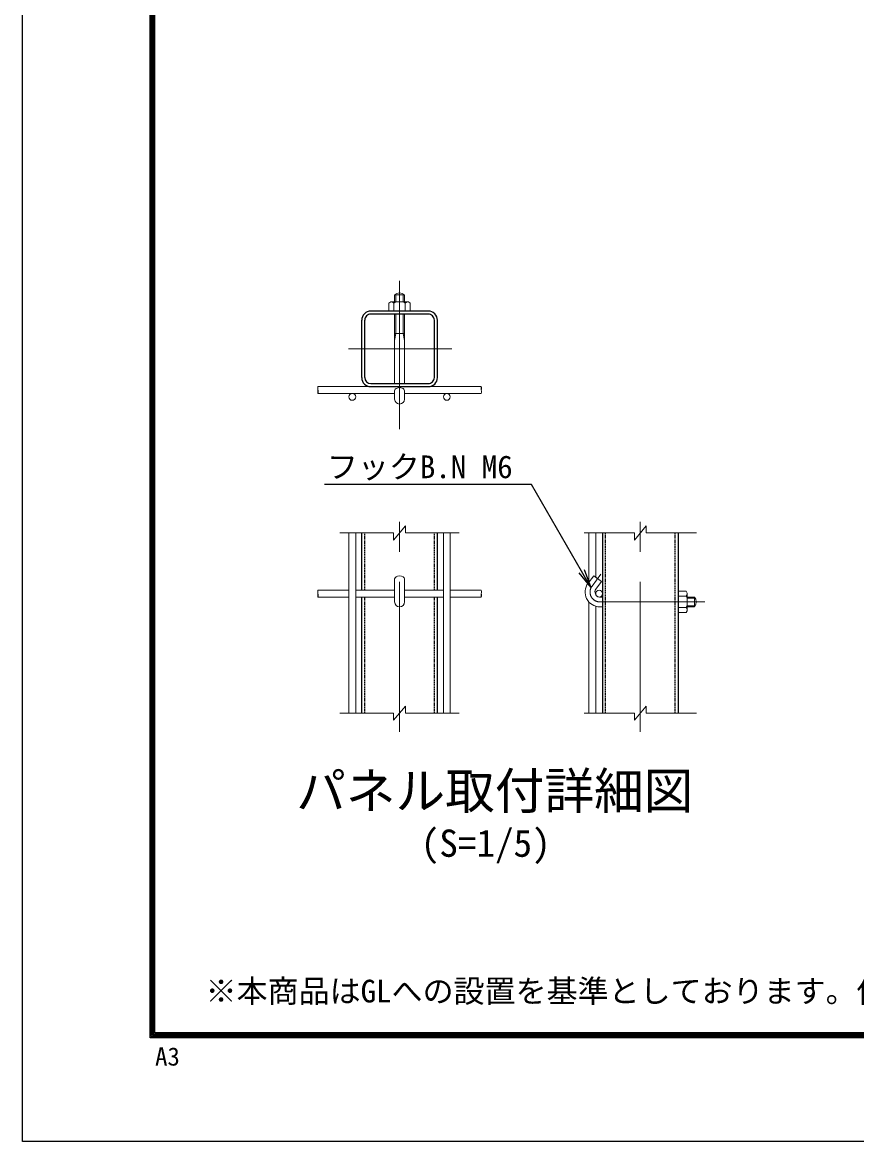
# Model space of a CAD drawing. Units: millimetres, scale not verified, with parts at other scales. Extents: x -4200 to 4200, y -2970 to 2970.
# Drawn here: x -4200 to -2435, y -2970 to -601 of the extents above; entities that cross this region are included whole.
import ezdxf
from ezdxf.enums import TextEntityAlignment as Align

# ---------------------------------------------------------------- set-up
doc = ezdxf.new("R2010")
doc.units = ezdxf.units.MM
doc.header["$LTSCALE"] = 10
doc.linetypes.add('USER1', pattern=[50.8, 31.75, -6.35, 6.35, -6.35])
doc.linetypes.add('USER2', pattern=[0.375, 0.25, -0.125])
for name, color, linetype, lineweight in [('0-0_D-STR-DIM', 7, 'Continuous', 13), ('0-1_D-STR3', 3, 'Continuous', 13), ('0-2_D-BMK', 2, 'USER1', 13), ('0-3_D-STR1', 1, 'Continuous', 25), ('0-4_D-STR2', 7, 'Continuous', 13), ('0-7_D-STR-TXT', 7, 'Continuous', 25), ('0-D_D-TTL', 7, 'Continuous', 25)]:
    doc.layers.add(name, color=color, linetype=linetype, lineweight=lineweight)
doc.layers.add('0-8_D-TTL-TXT', color=7, linetype='Continuous')
doc.styles.add('ＭＳ ゴシック', font='')
doc.styles.get('ＭＳ ゴシック').set_extended_font_data('MS Gothic')

# ---------------------------------------------------------------- blocks, each defined once
blk = doc.blocks.new('MLeader1')
at = {"layer": '0-7_D-STR-TXT'}
blk.add_line((-3011.1, -1759.28), (-2996.88, -1797.26), dxfattribs=at)
for points in [[(-3016.88, -1762.62), (-3122.63, -1579.45), (-3553.35, -1579.45), (-3560.55, -1579.45)], [(-3022.65, -1765.95), (-2996.88, -1797.26), (-3016.88, -1762.62)]]:
    blk.add_lwpolyline(points, dxfattribs=at)

msp = doc.modelspace()

# ---------------------------------------------------------------- linework, layer by layer
at = {"layer": '0-0_D-STR-DIM'}
for p, q in [((-3414.27, -1681.76), (-3527.89, -1681.76)), ((-3414.27, -1696.76), (-3389.27, -1666.76)), ((-3414.27, -1696.76), (-3414.27, -1681.76)), ((-3389.27, -1681.76), (-3389.27, -1666.76)), ((-3275.66, -1681.76), (-3389.27, -1681.76)), ((-2904.89, -1681.76), (-3011.2, -1681.76)), ((-2904.89, -1696.76), (-2879.89, -1666.76)), ((-2904.89, -1696.76), (-2904.89, -1681.76)), ((-2879.89, -1681.76), (-2879.89, -1666.76)), ((-2773.58, -1681.76), (-2879.89, -1681.76)), ((-3414.27, -2078.25), (-3389.27, -2048.25)), ((-3389.27, -2063.25), (-3389.27, -2048.25)), ((-2904.89, -2078.25), (-2879.89, -2048.25)), ((-2879.89, -2063.25), (-2879.89, -2048.25)), ((-3414.27, -2063.25), (-3527.89, -2063.25)), ((-3414.27, -2078.25), (-3414.27, -2063.25)), ((-3275.66, -2063.25), (-3389.27, -2063.25)), ((-2904.89, -2063.25), (-3011.2, -2063.25)), ((-2904.89, -2078.25), (-2904.89, -2063.25)), ((-2773.58, -2063.25), (-2879.89, -2063.25))]:
    msp.add_line(p, q, dxfattribs=at)
at = {"layer": '0-1_D-STR3'}
for p, q in [((-3412.17, -1177.49), (-3391.37, -1177.49)), ((-3412.17, -1192.77), (-3412.17, -1177.49)), ((-3409.77, -1192.77), (-3409.77, -1175.79)), ((-3393.77, -1192.77), (-3393.77, -1175.79)), ((-3391.37, -1192.77), (-3391.37, -1177.49)), ((-3420.43, -1192.77), (-3424.33, -1195.02)), ((-3424.33, -1195.02), (-3424.33, -1212.05)), ((-3383.11, -1192.77), (-3420.43, -1192.77)), ((-3417.67, -1192.77), (-3413.77, -1195.02)), ((-3409.87, -1192.77), (-3413.77, -1195.02)), ((-3413.77, -1195.02), (-3413.77, -1212.05)), ((-3393.67, -1192.77), (-3389.77, -1195.02)), ((-3385.87, -1192.77), (-3389.77, -1195.02)), ((-3389.77, -1195.02), (-3389.77, -1212.05)), ((-3383.11, -1192.77), (-3379.21, -1195.02)), ((-3379.21, -1195.02), (-3379.21, -1212.05)), ((-3379.21, -1212.05), (-3424.33, -1212.05)), ((-3412.17, -1365.65), (-3412.17, -1218.45)), ((-3391.37, -1365.65), (-3391.37, -1218.45)), ((-3409.77, -1259.65), (-3412.18, -1274.05)), ((-3412.17, -1259.65), (-3391.37, -1259.65)), ((-3393.77, -1259.65), (-3391.37, -1274.05)), ((-3412.17, -1380.75), (-3412.17, -1398.45)), ((-3391.37, -1380.75), (-3391.37, -1398.45)), ((-3002.91, -1788.07), (-2991.01, -1772.28)), ((-2974.39, -1784.79), (-2991.01, -1772.28)), ((-3412.17, -1778.97), (-3412.17, -1827.65)), ((-3391.37, -1827.65), (-3391.37, -1778.97)), ((-2986.3, -1800.59), (-2974.39, -1784.79)), ((-2977.99, -1817.25), (-2972.39, -1817.25)), ((-2812.39, -1850.21), (-2812.39, -1805.09)), ((-2795.37, -1805.09), (-2812.39, -1805.09)), ((-2812.39, -1807.49), (-2812.39, -1852.61)), ((-2795.37, -1815.65), (-2812.39, -1815.65)), ((-2793.11, -1811.75), (-2795.37, -1815.65)), ((-2793.11, -1819.55), (-2795.37, -1815.65)), ((-2794.44, -1817.25), (-2777.83, -1817.25)), ((-2793.11, -1819.65), (-2776.14, -1819.65)), ((-2777.83, -1817.25), (-2777.83, -1838.05)), ((-2977.99, -1838.05), (-2972.39, -1838.05)), ((-2795.37, -1839.65), (-2812.39, -1839.65)), ((-2793.11, -1835.75), (-2795.37, -1839.65)), ((-2793.11, -1843.55), (-2795.37, -1839.65)), ((-2793.11, -1846.31), (-2795.37, -1850.21)), ((-2793.11, -1835.65), (-2776.14, -1835.65)), ((-2793.11, -1838.05), (-2777.83, -1838.05)), ((-2795.37, -1850.21), (-2812.39, -1850.21))]:
    msp.add_line(p, q, dxfattribs=at)
for points in [[(-3409.77, -1259.65), (-3409.77, -1218.45), (-3409.77, -1259.65)], [(-3393.77, -1259.65), (-3393.77, -1218.45), (-3393.77, -1259.65)], [(-2793.11, -1846.31), (-2793.11, -1808.99), (-2795.37, -1805.09)]]:
    msp.add_lwpolyline(points, dxfattribs=at)
for centre, radius, start, end in [((-3401.77, -1189.65), 16, 49.4584, 130.5416), ((-3401.77, -1398.45), 10.4, 180, 0), ((-2977.99, -1806.85), 31.2, 143, 270), ((-2977.99, -1806.85), 10.4, 143, 270), ((-2789.99, -1827.65), 16, 319.4584, 40.5416), ((-3401.77, -1827.65), 10.4, 180, 0)]:
    msp.add_arc(centre, radius, start, end, dxfattribs=at)
for centre, major_axis, start_param, end_param in [((-3401.77, -1380.81), (10.4, 0), 0, 3.1415927), ((-3401.77, -1779.04), (-10.4, 0), 3.1415927, 6.2831853)]:
    msp.add_ellipse(centre, major_axis=major_axis, ratio=0.649974, start_param=start_param, end_param=end_param, dxfattribs=at)
at = {"layer": '0-2_D-BMK'}
for p, q in [((-3401.77, -1461.75), (-3401.77, -1148.23)), ((-3510.01, -1292.05), (-3291.17, -1292.05)), ((-3401.77, -2102.84), (-3401.77, -1637.26)), ((-2892.39, -2102.84), (-2892.39, -1637.26)), ((-2994.61, -1794.33), (-2975.67, -1769.2)), ((-2977.99, -1827.65), (-2756.27, -1827.65))]:
    msp.add_line(p, q, dxfattribs=at)
msp.add_arc((-2977.99, -1806.85), 20.8, 143, 270, dxfattribs=at)
at = {"layer": '0-3_D-STR1'}
for p, q in [((-3481.77, -1352.85), (-3481.77, -1231.25)), ((-3475.37, -1352.85), (-3475.37, -1231.25)), ((-3340.97, -1212.05), (-3462.57, -1212.05)), ((-3340.97, -1218.45), (-3462.57, -1218.45)), ((-3328.17, -1352.85), (-3328.17, -1231.25)), ((-3321.77, -1352.85), (-3321.77, -1231.25)), ((-3462.57, -1365.65), (-3340.97, -1365.65)), ((-3462.57, -1372.05), (-3340.97, -1372.05)), ((-3481.77, -1802.85), (-3481.77, -1681.76)), ((-3321.77, -1802.85), (-3321.77, -1681.76)), ((-2972.39, -1681.76), (-2972.39, -2063.25)), ((-2812.39, -1681.76), (-2812.39, -2063.25)), ((-3481.77, -2063.25), (-3481.77, -1817.25)), ((-3321.77, -2063.25), (-3321.77, -1817.25))]:
    msp.add_line(p, q, dxfattribs=at)
at = {"layer": '0-3_D-STR1', "linetype": 'USER2'}
for p, q in [((-3475.37, -1802.85), (-3475.37, -1681.76)), ((-3328.17, -1802.85), (-3328.17, -1681.76)), ((-2965.99, -2063.25), (-2965.99, -1681.76)), ((-2818.79, -2063.25), (-2818.79, -1681.76)), ((-3475.37, -2063.25), (-3475.37, -1817.25)), ((-3328.17, -2063.25), (-3328.17, -1817.25))]:
    msp.add_line(p, q, dxfattribs=at)
at = {"layer": '0-3_D-STR1'}
for centre, radius, start, end in [((-3462.57, -1231.25), 19.2, 90, 180.00001), ((-3462.57, -1231.25), 12.8, 90, 180.00001), ((-3340.97, -1231.25), 19.2, 0.00001, 90.00002), ((-3340.97, -1231.25), 12.8, 0.00001, 90.00002), ((-3462.57, -1352.85), 19.2, 180.00001, 270), ((-3462.57, -1352.85), 12.8, 180.00001, 270), ((-3340.97, -1352.85), 19.2, 270, 0.00001), ((-3340.97, -1352.85), 12.8, 270, 0.00001)]:
    msp.add_arc(centre, radius, start, end, dxfattribs=at)
at = {"layer": '0-4_D-STR2'}
for p, q in [((-3574.54, -1372.05), (-3413.77, -1372.05)), ((-3229, -1372.05), (-3389.77, -1372.05)), ((-3574.54, -1386.45), (-3412.17, -1386.45)), ((-3229.01, -1386.45), (-3391.37, -1386.45)), ((-3508.97, -1681.76), (-3508.97, -2063.25)), ((-3494.57, -1681.76), (-3494.57, -2063.25)), ((-3308.97, -1681.76), (-3308.97, -2063.25)), ((-3294.57, -1681.76), (-3294.57, -2063.25)), ((-3001.19, -1785.8), (-3001.19, -1681.76)), ((-2986.79, -1775.45), (-2986.79, -1681.76)), ((-3508.97, -1802.85), (-3574.54, -1802.85)), ((-3508.97, -1817.25), (-3574.54, -1817.25)), ((-3412.17, -1802.85), (-3494.57, -1802.85)), ((-3412.17, -1817.25), (-3494.57, -1817.25)), ((-3391.37, -1802.85), (-3308.97, -1802.85)), ((-3391.37, -1817.25), (-3308.97, -1817.25)), ((-3294.57, -1802.85), (-3229.01, -1802.85)), ((-3294.57, -1817.25), (-3229.01, -1817.25)), ((-3001.19, -2063.25), (-3001.19, -1827.71)), ((-2986.79, -2063.25), (-2986.79, -1836.78))]:
    msp.add_line(p, q, dxfattribs=at)
for centre in [(-3501.77, -1393.65), (-3301.77, -1393.65), (-2979.59, -1810.05)]:
    msp.add_circle(centre, 7.2, dxfattribs=at)
for centre, major_axis, start_param, end_param in [((-3574.54, -1375.65), (0, -3.6), 3.1414937, 6.283185), ((-3229.01, -1382.85), (0, 3.6), 3.1414937, 6.283185), ((-3574.54, -1806.45), (0, -3.6), 3.1414937, 6.283185), ((-3229.01, -1806.45), (0, -3.6), 0.0000003, 3.1416916)]:
    msp.add_ellipse(centre, major_axis=major_axis, ratio=0.114898, start_param=start_param, end_param=end_param, dxfattribs=at)
for centre, major_axis in [((-3229.01, -1375.65), (0, 3.6)), ((-3574.54, -1382.85), (0, -3.6)), ((-3574.54, -1813.65), (0, -3.6)), ((-3229.01, -1813.65), (0, 3.6))]:
    msp.add_ellipse(centre, major_axis=major_axis, ratio=0.114898, dxfattribs=at)
at = {"layer": '0-D_D-TTL', "color": 2}
msp.add_lwpolyline([(-4199.62, 2970), (4200.38, 2970), (4200.38, -2970), (-4199.62, -2970)], close=True, dxfattribs=at)
at = {"layer": '0-D_D-TTL'}
for points in [[(-3929.62, 2750), (3930.38, 2750), (3930.38, -2750), (-3929.62, -2750)], [(-3927.12, 2747.5), (3927.88, 2747.5), (3927.88, -2747.5), (-3927.12, -2747.5)], [(-3924.62, 2745), (3925.38, 2745), (3925.38, -2745), (-3924.62, -2745)], [(-3922.12, 2742.5), (3922.88, 2742.5), (3922.88, -2742.5), (-3922.12, -2742.5)], [(-3919.62, 2740), (3920.38, 2740), (3920.38, -2740), (-3919.62, -2740)]]:
    msp.add_lwpolyline(points, close=True, dxfattribs=at)

# ---------------------------------------------------------------- block references
at = {"layer": '0-7_D-STR-TXT'}
msp.add_blockref('MLeader1', (0, 0), dxfattribs=at)

# ---------------------------------------------------------------- texts
at = {"layer": '0-7_D-STR-TXT', "style": 'ＭＳ ゴシック'}
for s, p in [('フックB.N M6', (-3555.51, -1580.17)), ('※本商品はGLへの設置を基準としております。他の条件でご使用の際は別途ご相談ください。', (-3812.09, -2689.87))]:
    msp.add_text(s, height=48.09, dxfattribs=at).set_placement(p, align=Align.BOTTOM_LEFT)
at = {"layer": '0-8_D-TTL-TXT', "style": 'ＭＳ ゴシック'}
for s, height, p in [('パネル取付詳細図', 76.98, (-3620.34, -2289.03)), ('(S=1/5)', 57.7, (-3356.88, -2384.47)), ('A3', 38.49, (-3918.91, -2820.62))]:
    msp.add_text(s, height=height, dxfattribs=at).set_placement(p, align=Align.BOTTOM_LEFT)

doc.saveas('drawing.dxf')
